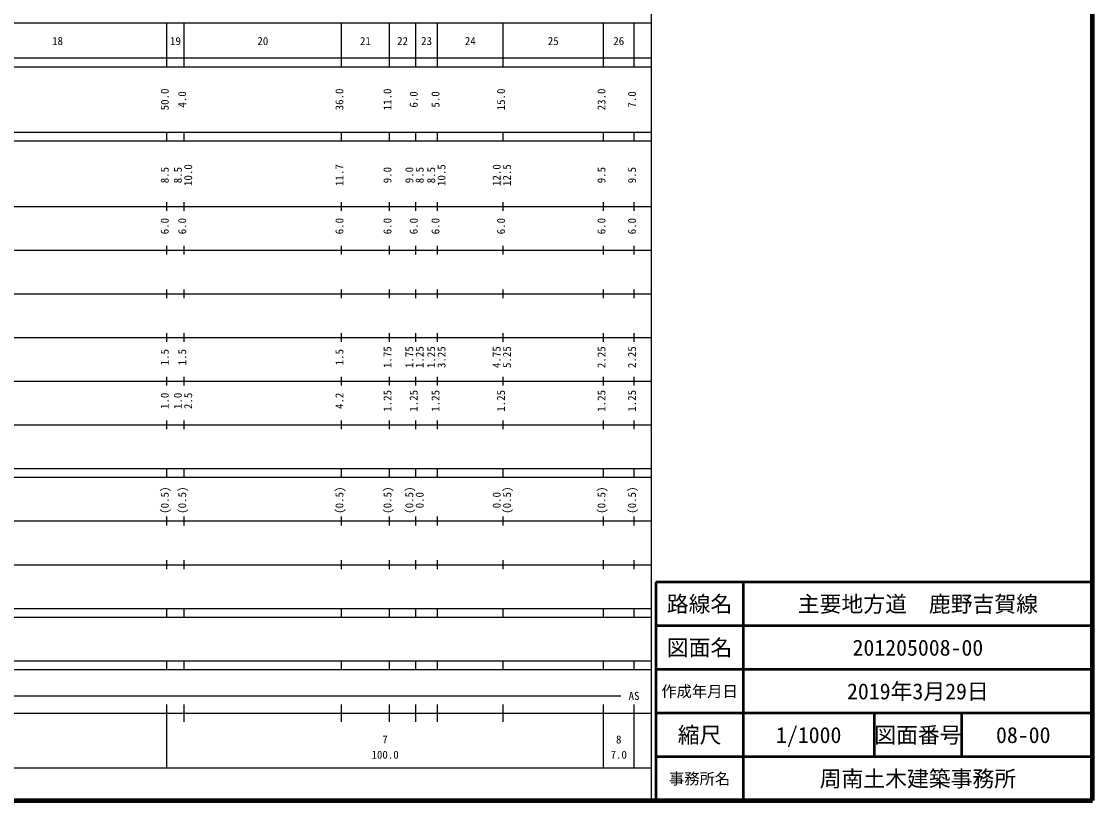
# Model space of a CAD drawing. Units: millimetres on the paper, enlarged 1000 times. Extents: x 40000 to 680000, y 20000 to 380000.
# Drawn here: x 434725 to 680000, y 20000 to 198357 of the extents above; entities that cross this region are included whole.
import ezdxf
from ezdxf.enums import TextEntityAlignment as Align

# ---------------------------------------------------------------- set-up
doc = ezdxf.new("R2010")
doc.units = ezdxf.units.MM
doc.header["$LTSCALE"] = 1000
for name, color, linetype, lineweight in [('M-TTL', 2, 'Continuous', 140), ('M-TTL-BAND', 7, 'Continuous', 25), ('M-TTL-FRAM', 2, 'Continuous', 50), ('M-TTL-LINE', 7, 'Continuous', 50)]:
    doc.layers.add(name, color=color, linetype=linetype, lineweight=lineweight)
doc.layers.add('M-TTL-TXT', color=7, linetype='Continuous')
doc.styles.add('ＭＳ ゴシック', font='')
doc.styles.get('ＭＳ ゴシック').set_extended_font_data('MS Gothic')

msp = doc.modelspace()

# ---------------------------------------------------------------- linework, layer by layer
at = {"layer": 'M-TTL'}
for p, q in [((680000, 20000), (680000, 380000)), ((40000, 20000), (680000, 20000))]:
    msp.add_line(p, q, dxfattribs=at)
at = {"layer": 'M-TTL-BAND'}
for p, q in [((579000, 20000), (579000, 370000)), ((68000, 198000), (579000, 198000)), ((468000, 188000), (468000, 198000)), ((472000, 188000), (472000, 198000)), ((508000, 188000), (508000, 198000)), ((519000, 188000), (519000, 198000)), ((525000, 188000), (525000, 198000)), ((530000, 188000), (530000, 198000)), ((545000, 188000), (545000, 198000)), ((568000, 188000), (568000, 198000)), ((575000, 188000), (575000, 198000)), ((40000, 190000), (579000, 190000)), ((40000, 188000), (579000, 188000)), ((40000, 173000), (579000, 173000)), ((468000, 171000), (468000, 173000)), ((472000, 171000), (472000, 173000)), ((508000, 171000), (508000, 173000)), ((519000, 171000), (519000, 173000)), ((525000, 171000), (525000, 173000)), ((530000, 171000), (530000, 173000)), ((545000, 171000), (545000, 173000)), ((568000, 171000), (568000, 173000)), ((575000, 171000), (575000, 173000)), ((40000, 171000), (579000, 171000)), ((468000, 155000), (468000, 157000)), ((472000, 155000), (472000, 157000)), ((508000, 155000), (508000, 157000)), ((519000, 155000), (519000, 157000)), ((525000, 155000), (525000, 157000)), ((530000, 155000), (530000, 157000)), ((545000, 155000), (545000, 157000)), ((568000, 155000), (568000, 157000)), ((575000, 155000), (575000, 157000)), ((40000, 156000), (579000, 156000)), ((46000, 146000), (579000, 146000)), ((468000, 145000), (468000, 147000)), ((472000, 145000), (472000, 147000)), ((508000, 145000), (508000, 147000)), ((519000, 145000), (519000, 147000)), ((525000, 145000), (525000, 147000)), ((530000, 145000), (530000, 147000)), ((545000, 145000), (545000, 147000)), ((568000, 145000), (568000, 147000)), ((575000, 145000), (575000, 147000)), ((52000, 136000), (579000, 136000)), ((468000, 135000), (468000, 137000)), ((472000, 135000), (472000, 137000)), ((508000, 135000), (508000, 137000)), ((519000, 135000), (519000, 137000)), ((525000, 135000), (525000, 137000)), ((530000, 135000), (530000, 137000)), ((545000, 135000), (545000, 137000)), ((568000, 135000), (568000, 137000)), ((575000, 135000), (575000, 137000)), ((46000, 126000), (579000, 126000)), ((468000, 125000), (468000, 127000)), ((472000, 125000), (472000, 127000)), ((508000, 125000), (508000, 127000)), ((519000, 125000), (519000, 127000)), ((525000, 125000), (525000, 127000)), ((530000, 125000), (530000, 127000)), ((545000, 125000), (545000, 127000)), ((568000, 125000), (568000, 127000)), ((575000, 125000), (575000, 127000)), ((52000, 116000), (579000, 116000)), ((468000, 115000), (468000, 117000)), ((472000, 115000), (472000, 117000)), ((508000, 115000), (508000, 117000)), ((519000, 115000), (519000, 117000)), ((525000, 115000), (525000, 117000)), ((530000, 115000), (530000, 117000)), ((545000, 115000), (545000, 117000)), ((568000, 115000), (568000, 117000)), ((575000, 115000), (575000, 117000)), ((46000, 106000), (579000, 106000)), ((468000, 105000), (468000, 107000)), ((472000, 105000), (472000, 107000)), ((508000, 105000), (508000, 107000)), ((519000, 105000), (519000, 107000)), ((525000, 105000), (525000, 107000)), ((530000, 105000), (530000, 107000)), ((545000, 105000), (545000, 107000)), ((568000, 105000), (568000, 107000)), ((575000, 105000), (575000, 107000)), ((40000, 96000), (579000, 96000)), ((468000, 94000), (468000, 96000)), ((472000, 94000), (472000, 96000)), ((508000, 94000), (508000, 96000)), ((519000, 94000), (519000, 96000)), ((525000, 94000), (525000, 96000)), ((530000, 94000), (530000, 96000)), ((545000, 94000), (545000, 96000)), ((568000, 94000), (568000, 96000)), ((575000, 94000), (575000, 96000)), ((40000, 94000), (579000, 94000)), ((49000, 84000), (579000, 84000)), ((468000, 83000), (468000, 85000)), ((472000, 83000), (472000, 85000)), ((508000, 83000), (508000, 85000)), ((519000, 83000), (519000, 85000)), ((525000, 83000), (525000, 85000)), ((530000, 83000), (530000, 85000)), ((545000, 83000), (545000, 85000)), ((568000, 83000), (568000, 85000)), ((575000, 83000), (575000, 85000)), ((40000, 74000), (579000, 74000)), ((468000, 73000), (468000, 75000)), ((472000, 73000), (472000, 75000)), ((508000, 73000), (508000, 75000)), ((519000, 73000), (519000, 75000)), ((525000, 73000), (525000, 75000)), ((530000, 73000), (530000, 75000)), ((545000, 73000), (545000, 75000)), ((568000, 73000), (568000, 75000)), ((575000, 73000), (575000, 75000)), ((40000, 64000), (579000, 64000)), ((468000, 62000), (468000, 64000)), ((472000, 62000), (472000, 64000)), ((508000, 62000), (508000, 64000)), ((519000, 62000), (519000, 64000)), ((525000, 62000), (525000, 64000)), ((530000, 62000), (530000, 64000)), ((545000, 62000), (545000, 64000)), ((568000, 62000), (568000, 64000)), ((575000, 62000), (575000, 64000)), ((40000, 62000), (579000, 62000)), ((40000, 52000), (579000, 52000)), ((468000, 50000), (468000, 52000)), ((472000, 50000), (472000, 52000)), ((508000, 50000), (508000, 52000)), ((519000, 50000), (519000, 52000)), ((525000, 50000), (525000, 52000)), ((530000, 50000), (530000, 52000)), ((545000, 50000), (545000, 52000)), ((568000, 50000), (568000, 52000)), ((575000, 50000), (575000, 52000)), ((40000, 50000), (579000, 50000)), ((71000, 44000), (572000, 44000)), ((468000, 27500), (468000, 42000)), ((472000, 38000), (472000, 42000)), ((508000, 38000), (508000, 42000)), ((519000, 38000), (519000, 42000)), ((525000, 38000), (525000, 42000)), ((530000, 38000), (530000, 42000)), ((545000, 38000), (545000, 42000)), ((568000, 27500), (568000, 42000)), ((575000, 27500), (575000, 42000)), ((40000, 40000), (579000, 40000)), ((68000, 27500), (579000, 27500))]:
    msp.add_line(p, q, dxfattribs=at)
at = {"layer": 'M-TTL-FRAM'}
for p, q in [((680000, 70000), (580000, 70000)), ((580000, 70000), (580000, 20000))]:
    msp.add_line(p, q, dxfattribs=at)
at = {"layer": 'M-TTL-LINE'}
for p, q in [((600000, 70000), (600000, 20000)), ((680000, 60000), (580000, 60000)), ((680000, 50000), (580000, 50000)), ((680000, 40000), (580000, 40000)), ((630000, 40000), (630000, 30000)), ((650000, 40000), (650000, 30000)), ((680000, 30000), (580000, 30000))]:
    msp.add_line(p, q, dxfattribs=at)

# ---------------------------------------------------------------- texts
at = {"layer": 'M-TTL-BAND', "style": 'ＭＳ ゴシック'}
for s, p in [('18', (443000, 192405)), ('19', (470000, 192405)), ('20', (490000, 192405)), ('21', (513500, 192405)), ('22', (522000, 192405)), ('23', (527500, 192405)), ('24', (537500, 192405)), ('25', (556500, 192405)), ('26', (571500, 192405)), ('AS', (575000, 42500)), ('7', (518000, 32523)), ('8', (571500, 32523)), ('100.0', (518000, 29033)), ('7.0', (571500, 29033))]:
    msp.add_text(s, height=1833, dxfattribs=at).set_placement(p, align=Align.BOTTOM_CENTER)
for s, p in [('50.0', (469000, 180500)), ('4.0', (473000, 180500)), ('36.0', (509000, 180500)), ('11.0', (520000, 180500)), ('6.0', (526000, 180500)), ('5.0', (531000, 180500)), ('15.0', (546000, 180500)), ('23.0', (569000, 180500)), ('7.0', (576000, 180500)), ('8.5', (469000, 163174)), ('8.5', (472000, 163174)), ('10.0', (474370, 163174)), ('11.7', (509000, 163174)), ('9.0', (520000, 163174)), ('9.0', (525000, 163174)), ('8.5', (527370, 163174)), ('8.5', (530000, 163174)), ('10.5', (532370, 163174)), ('12.0', (545000, 163174)), ('12.5', (547370, 163174)), ('9.5', (569000, 163174)), ('9.5', (576000, 163174)), ('6.0', (469000, 151500)), ('6.0', (473000, 151500)), ('6.0', (509000, 151500)), ('6.0', (520000, 151500)), ('6.0', (526000, 151500)), ('6.0', (531000, 151500)), ('6.0', (546000, 151500)), ('6.0', (569000, 151500)), ('6.0', (576000, 151500)), ('1.5', (469000, 121500)), ('1.5', (473000, 121500)), ('1.5', (509000, 121500)), ('1.75', (520000, 121500)), ('1.75', (525000, 121500)), ('1.25', (527370, 121500)), ('1.25', (530000, 121500)), ('3.25', (532370, 121500)), ('4.75', (545000, 121500)), ('5.25', (547370, 121500)), ('2.25', (569000, 121500)), ('2.25', (576000, 121500)), ('1.0', (469000, 111500)), ('1.0', (472000, 111500)), ('2.5', (474370, 111500)), ('4.2', (509000, 111500)), ('1.25', (520000, 111500)), ('1.25', (526000, 111500)), ('1.25', (531000, 111500)), ('1.25', (546000, 111500)), ('1.25', (569000, 111500)), ('1.25', (576000, 111500)), ('(0.5)', (469000, 88764)), ('(0.5)', (473000, 88764)), ('(0.5)', (509000, 88764)), ('(0.5)', (520000, 88764)), ('(0.5)', (525000, 88764)), ('(0.5)', (547370, 88764)), ('(0.5)', (569000, 88764)), ('(0.5)', (576000, 88764)), ('0.0', (527370, 88764)), ('0.0', (545000, 88764))]:
    msp.add_text(s, height=1833, rotation=90, dxfattribs=at).set_placement(p, align=Align.BOTTOM_CENTER)
at = {"layer": 'M-TTL-TXT', "style": 'ＭＳ ゴシック'}
for s, height, p in [('路線名', 3666, (590000, 65000)), ('路線名', 3666, (590000, 65000)), ('主要地方道\u3000鹿野吉賀線', 3666, (640000, 65000)), ('図面名', 3666, (590000, 55000)), ('図面名', 3666, (590000, 55000)), ('201205008-00', 3666, (640000, 55000)), ('作成年月日', 2566, (590000, 45000)), ('作成年月日', 2566, (590000, 45000)), ('2019年3月29日', 3666, (640000, 45000)), ('縮尺', 3666, (590000, 35000)), ('縮尺', 3666, (590000, 35000)), ('1/1000', 3666, (615000, 35000)), ('図面番号', 3666, (640000, 35000)), ('図面番号', 3666, (640000, 35000)), ('08-00', 3666, (664125, 35000)), ('周南土木建築事務所', 3666, (640000, 25000)), ('事務所名', 2566, (590000, 25000)), ('事務所名', 2566, (590000, 25000))]:
    msp.add_text(s, height=height, dxfattribs=at).set_placement(p, align=Align.MIDDLE_CENTER)

doc.saveas('drawing.dxf')
